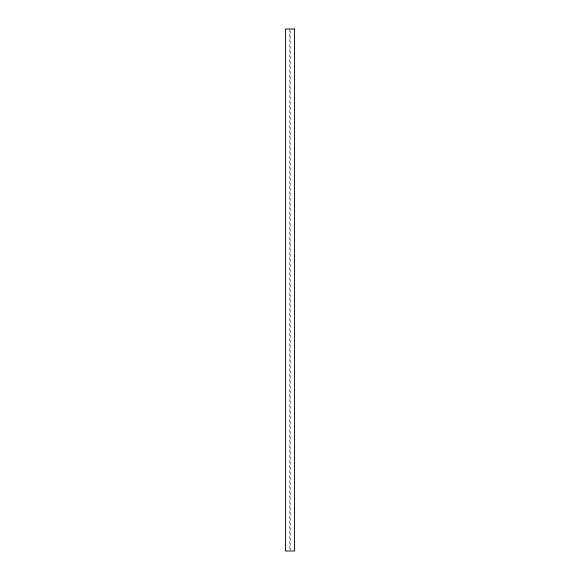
<?xml version="1.0" encoding="UTF-8"?>
<svg xmlns="http://www.w3.org/2000/svg" width="580" height="580" viewBox="0 0 580 580"><rect width="100%" height="100%" fill="white"/><g stroke="black" fill="none" stroke-linecap="round" stroke-linejoin="round"><path stroke-width="0.43" stroke-dasharray="2.9 2.17" d="M290.225 30.812L290.225 550.094M289.775 29L289.775 550.094"/><path stroke-width="0.87" d="M294.553 29L285.447 29L285.447 551L294.553 551L294.553 29"/></g></svg>
